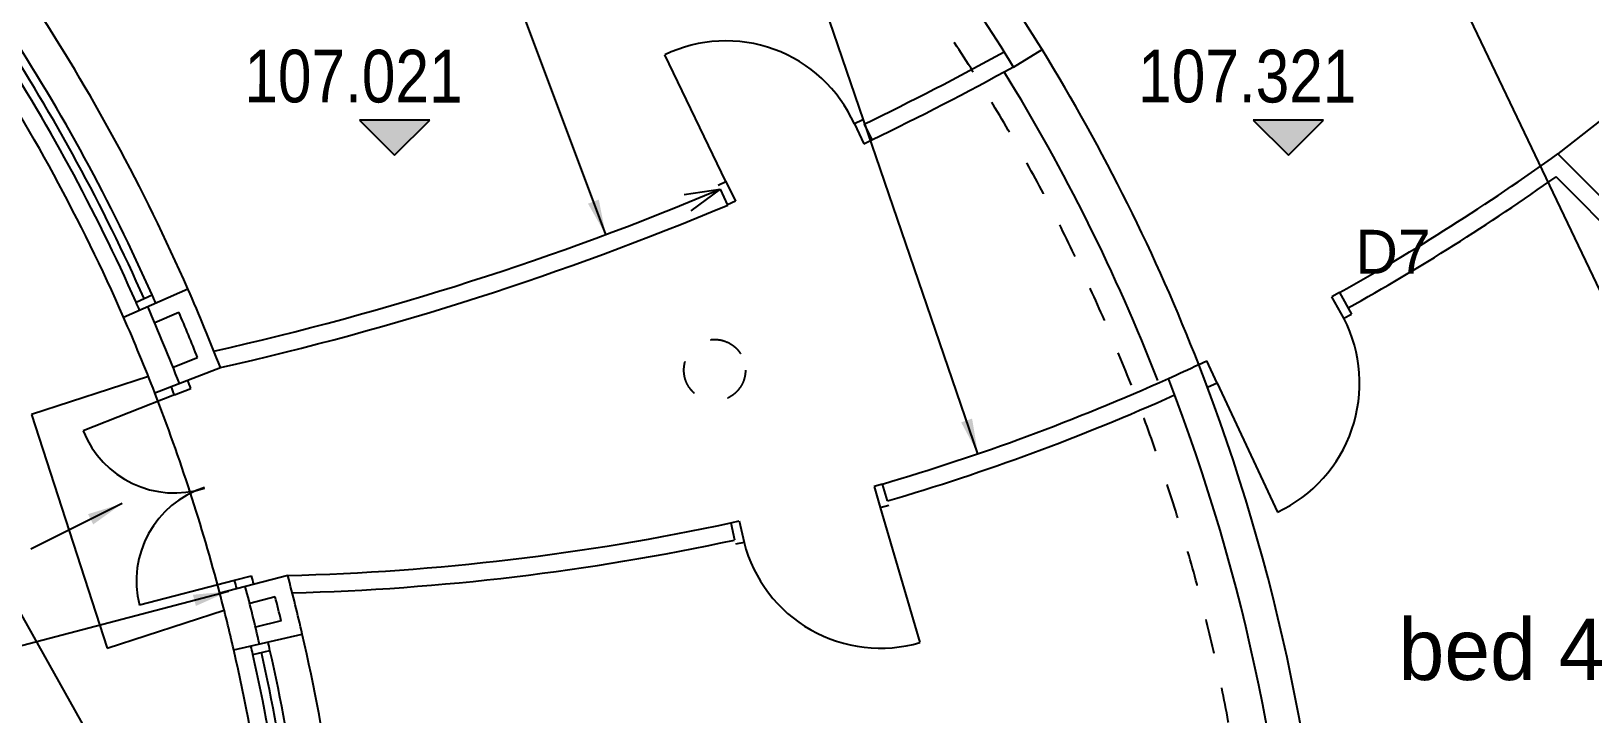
# Model space of a CAD drawing. Header units: millimetres. Extents: x -41320 to 62477, y -39180 to 41963.
# Drawn here: x 3268 to 12139, y -6390 to -2504 of the extents above; entities that cross this region are included whole.
import ezdxf

# ---------------------------------------------------------------- set-up
doc = ezdxf.new("R2010")
doc.units = ezdxf.units.MM
doc.linetypes.add('HIDDEN', pattern=[16, 2, -2, 2, -2, 2, -2, 2, -2])
doc.layers.add('NEW_LGF_1', color=7, linetype='Continuous', true_color=0xffffff)
doc.layers.add('SANITARY', color=7, linetype='Continuous', true_color=0xffffff)
doc.styles.add('ARIALN', font='ARIALN.TTF', dxfattribs={"height": 0.2})
doc.dimstyles.new('ISO-25', dxfattribs={"dimtxt": 2.5, "dimasz": 2.5, "dimexe": 1.25, "dimexo": 0.625, "dimtad": 1, "dimtxsty": 'Standard', "dimcen": 2.5, "dimadec": 0, "dimazin": 0, "dimtfac": 1, "dimtmove": 0, "dimatfit": 3, "dimfxl": 1, "dimarcsym": 0})

# ---------------------------------------------------------------- blocks, each defined once
blk = doc.blocks.new('40122CC2')
at = {"layer": 'NEW_LGF_1', "linetype": 'Continuous', "ltscale": 100}
blk.add_hatch(color=15, dxfattribs=at).paths.add_polyline_path([(779.5, 200), (1179.5, 200), (979.5, 0)])
at = {"layer": 'NEW_LGF_1', "color": 2, "linetype": 'Continuous', "ltscale": 100}
for p, q in [((779.5, 200), (979.5, 0)), ((1179.5, 200), (779.5, 200)), ((979.5, 0), (1179.5, 200))]:
    blk.add_line(p, q, dxfattribs=at)
at = {"layer": 'NEW_LGF_1', "color": 15, "linetype": 'Continuous', "ltscale": 100, "style": 'ARIALN'}
blk.add_text('107.021', height=300, rotation=359.94937, dxfattribs=at).set_placement((123.9, 300.8))
at = {"layer": 'NEW_LGF_1'}
blk.add_attdef('Sfb', (0, 0), '', height=1, dxfattribs=at)
blk = doc.blocks.new('A3BA74CD')
at = {"layer": 'NEW_LGF_1', "linetype": 'Continuous', "ltscale": 100}
blk.add_hatch(color=15, dxfattribs=at).paths.add_polyline_path([(779.5, 200), (1179.5, 200), (979.5, 0)])
at = {"layer": 'NEW_LGF_1', "color": 2, "linetype": 'Continuous', "ltscale": 100}
for p, q in [((779.5, 200), (979.5, 0)), ((1179.5, 200), (779.5, 200)), ((979.5, 0), (1179.5, 200))]:
    blk.add_line(p, q, dxfattribs=at)
at = {"layer": 'NEW_LGF_1', "color": 15, "linetype": 'Continuous', "ltscale": 100, "style": 'ARIALN'}
blk.add_text('107.321', height=300, rotation=359.94937, dxfattribs=at).set_placement((123.9, 300.8))
at = {"layer": 'NEW_LGF_1'}
blk.add_attdef('Sfb', (0, 0), '', height=1, dxfattribs=at)
blk = doc.blocks.new('A46EFAE7')
at = {"layer": 'NEW_LGF_1', "color": 2, "linetype": 'Continuous', "ltscale": 100}
for p, q in [((108.6, 1758.4), (206, 1780.9)), ((352, 55.7), (451.8, 61.9))]:
    blk.add_line(p, q, dxfattribs=at)
for radius, start, end in [(11096, 3.30242, 12.97151), (11096, 3.30242, 12.97151), (10696, 3.30242, 12.97151), (10696, 3.30242, 12.97151), (10796, 12.70615, 12.97151), (10796, 12.70615, 12.97151), (10896, 12.70859, 12.97151), (10896, 12.70859, 12.97151), (10846, 3.56778, 12.70738), (10846, 3.56778, 12.70738), (10796, 3.30242, 3.56778), (10796, 3.30242, 3.56778), (10896, 3.30242, 3.56778), (10896, 3.30242, 3.56778)]:
    blk.add_arc((-10423.1, -616.2), radius, start, end, dxfattribs=at)
at = {"layer": 'NEW_LGF_1', "color": 1, "linetype": 'Continuous', "ltscale": 100}
for radius, end in [(10896, 12.70859), (10896, 12.70859), (10796, 12.70615), (10796, 12.70615)]:
    blk.add_arc((-10423.1, -616.2), radius, 3.56778, end, dxfattribs=at)
at = {"layer": 'NEW_LGF_1'}
blk.add_attdef('Sfb', (0, 0), '', height=1, dxfattribs=at)
blk = doc.blocks.new('F5427BA7')
at = {"layer": 'NEW_LGF_1', "color": 1, "linetype": 'Continuous', "ltscale": 100}
blk.add_line((31044.4, 16010.4), (34004.5, 10728.3), dxfattribs=at)
at = {"layer": 'NEW_LGF_1', "color": 15, "linetype": 'Continuous', "ltscale": 100}
blk.add_text('bed 4', height=350, dxfattribs=at).set_placement((40498, 12757.8))
at = {"layer": 'NEW_LGF_1'}
blk.add_attdef('Sfb', (0, 0), '', height=1, dxfattribs=at)
blk = doc.blocks.new('035C341D')
at = {"layer": 'NEW_LGF_1', "color": 4, "linetype": 'Continuous', "ltscale": 100}
for p, q in [((519.6, 1198.5), (0, 993.6)), ((860.7, 142.2), (320.6, 0))]:
    blk.add_line(p, q, dxfattribs=at)
at = {"layer": 'NEW_LGF_1', "color": 2, "linetype": 'Continuous', "ltscale": 100}
for p, q in [((519.6, 1198.5), (612.7, 1235.1)), ((862, 142.5), (958.9, 167.4))]:
    blk.add_line(p, q, dxfattribs=at)
for centre, radius, start, end in [((-8585.5, -2337.8), 9767.7, 21.22511, 21.5184), ((-8585.5, -2337.8), 9767.7, 21.22511, 21.5184), ((-8585.5, -2337.8), 9867.7, 21.22808, 21.51491), ((-8585.5, -2337.8), 9867.7, 21.22808, 21.51491), ((-9565.8, -2654.4), 10696, 14.74889, 21.1732), ((-9565.8, -2654.4), 10696, 14.74889, 21.1732), ((519.6, 1198.5), 558.6, 201.5184, 287.87362), ((519.6, 1198.5), 558.6, 201.5184, 287.87362), ((861.6, 138.7), 558.5, 107.87362, 194.37548), ((861.6, 138.7), 558.5, 107.87362, 194.37548), ((-8587.2, -2330.9), 9767.7, 14.37548, 14.66878), ((-8587.2, -2330.9), 9767.7, 14.37548, 14.66878), ((-8587.2, -2330.9), 9867.7, 14.37927, 14.66581), ((-8587.2, -2330.9), 9867.7, 14.37927, 14.66581)]:
    blk.add_arc(centre, radius, start, end, dxfattribs=at)
at = {"layer": 'NEW_LGF_1'}
blk.add_attdef('Sfb', (0, 0), '', height=1, dxfattribs=at)
blk = doc.blocks.new('C7063B81')
at = {"layer": 'NEW_LGF_1', "color": 2, "linetype": 'Continuous', "ltscale": 100}
for p, q in [((110.9, 1598.7), (194.7, 1653.3)), ((932.8, 85.9), (1024.2, 126.5))]:
    blk.add_line(p, q, dxfattribs=at)
for radius, start, end in [(11096, 23.67616, 33.35388), (11096, 23.67616, 33.35388), (10896, 33.08852, 33.35388), (10896, 33.08852, 33.35388), (10796, 33.08852, 33.35388), (10796, 33.08852, 33.35388), (10846, 23.94151, 33.08852), (10846, 23.94151, 33.08852), (10696, 23.67616, 33.35388), (10696, 23.67616, 33.35388), (10896, 23.67616, 23.94151), (10896, 23.67616, 23.94151), (10796, 23.67616, 23.94151), (10796, 23.67616, 23.94151)]:
    blk.add_arc((-8934.3, -4295.2), radius, start, end, dxfattribs=at)
at = {"layer": 'NEW_LGF_1', "color": 1, "linetype": 'Continuous', "ltscale": 100}
for radius in [10796, 10796, 10896, 10896]:
    blk.add_arc((-8934.3, -4295.2), radius, 23.94151, 33.08852, dxfattribs=at)
at = {"layer": 'NEW_LGF_1'}
blk.add_attdef('Sfb', (0, 0), '', height=1, dxfattribs=at)
blk = doc.blocks.new('F1B77DF8')
at = {"layer": 'NEW_LGF_1', "color": 2, "linetype": 'Continuous', "ltscale": 100}
for radius in [11096, 11096, 10846, 10846]:
    blk.add_arc((-9235.4, -3934.3), radius, 21.2685, 31.62405, dxfattribs=at)
at = {"layer": 'NEW_LGF_1'}
blk.add_attdef('Sfb', (0, 0), '', height=1, dxfattribs=at)
blk = doc.blocks.new('E67D0594')
at = {"layer": 'NEW_LGF_1', "color": 2, "linetype": 'HIDDEN', "ltscale": 100}
blk.add_circle((175, 175), 175, dxfattribs=at)
blk.add_arc((175, 175), 175, 0, 0, dxfattribs=at)
at = {"layer": 'NEW_LGF_1'}
blk.add_attdef('Sfb', (0, 0), '', height=1, dxfattribs=at)
blk = doc.blocks.new('72DA3720')
at = {"layer": 'NEW_LGF_1', "color": 2, "linetype": 'Continuous', "ltscale": 100}
for p, q in [((864, 934.6), (816, 920.6)), ((816, 920.6), (851.2, 800.6)), ((851.2, 800.6), (899.2, 814.7)), ((0, 713.8), (48.8, 724.5)), ((48.8, 724.5), (75.5, 602.3)), ((75.5, 602.3), (26.7, 591.7))]:
    blk.add_line(p, q, dxfattribs=at)
at = {"layer": 'NEW_LGF_1', "color": 4, "linetype": 'Continuous', "ltscale": 100}
blk.add_line((851.2, 800.6), (1076.6, 32.4), dxfattribs=at)
at = {"layer": 'NEW_LGF_1', "color": 2, "linetype": 'Continuous', "ltscale": 100}
blk.add_arc((851.2, 800.6), 800.6, 194.33925, 286.35363, dxfattribs=at)
blk.add_arc((851.2, 800.6), 800.6, 194.33925, 286.35363, dxfattribs=at)
at = {"layer": 'NEW_LGF_1'}
blk.add_attdef('Sfb', (0, 0), '', height=1, dxfattribs=at)
blk = doc.blocks.new('5204F6A2')
at = {"layer": 'NEW_LGF_1', "color": 4, "linetype": 'Continuous', "ltscale": 100}
for p, q in [((8125.5, 6168.8), (8287.3, 6268.5)), ((7274.9, 5844.3), (7318.4, 5754.3)), ((3059.7, 4745.5), (3426, 4906.1)), ((9981.1, 4885.3), (10049.2, 4763)), ((3237.9, 4313.6), (3610.9, 4458.1)), ((7407.7, 3699.2), (7379.6, 3795.2)), ((3994.4, 3275.2), (3607.6, 3173.4)), ((3687.1, 2851.2), (4076.9, 2941))]:
    blk.add_line(p, q, dxfattribs=at)
at = {"layer": 'NEW_LGF_1', "color": 3, "linetype": 'Continuous', "ltscale": 100}
for p, q in [((12235, 4659.2), (11223.6, 5675.3)), ((11935, 4818.8), (11212.7, 5544.5)), ((6454.4, 5473.6), (6498, 5383.4)), ((6515.6, 3574.3), (6536.9, 3476.6))]:
    blk.add_line(p, q, dxfattribs=at)
at = {"layer": 'NEW_LGF_1', "color": 2, "linetype": 'Continuous', "ltscale": 100}
for p, q in [((3236.8, 4714), (3374.7, 4772.9)), ((3341.3, 4460.9), (3481.1, 4515.1)), ((3922.7, 3152.9), (3777.6, 3114.7)), ((3956.5, 3015.9), (3810.7, 2980.9))]:
    blk.add_line(p, q, dxfattribs=at)
at = {"layer": 'NEW_LGF_1', "color": 4, "linetype": 'Continuous', "ltscale": 100}
for centre, radius, start, end in [((-1161, 450.3), 11096, 31.62405, 35.4241), ((-1161, 450.3), 11096, 31.62405, 35.4241), ((-1161, 450.3), 10906, 31.62405, 35.4241), ((-1161, 450.3), 10906, 31.62405, 35.4241), ((-6736, 450.3), 11096, 21.1732, 23.67616), ((-6736, 450.3), 11096, 21.1732, 23.67616), ((-6736, 450.3), 10696, 21.1732, 23.67616), ((-6736, 450.3), 10696, 21.1732, 23.67616), ((3807.7, 15967.6), 12685.6, 294.19185, 295.05151), ((3807.7, 15967.6), 12685.6, 294.19185, 295.05151), ((-1161, 450.3), 11096, 2.06414, 21.2685), ((-1161, 450.3), 11096, 2.06414, 21.2685), ((-1161, 450.3), 10906, 2.06414, 21.21002), ((-1161, 450.3), 10906, 2.06414, 21.21002), ((-6736, 450.3), 11096, 12.97151, 14.74889), ((-6736, 450.3), 11096, 12.97151, 14.74889), ((-6736, 450.3), 10696, 12.97151, 14.74889), ((-6736, 450.3), 10696, 12.97151, 14.74889)]:
    blk.add_arc(centre, radius, start, end, dxfattribs=at)
at = {"layer": 'NEW_LGF_1', "color": 1, "linetype": 'HIDDEN', "ltscale": 100}
blk.add_arc((-1161, 450.3), 10696, 2.14137, 35.4241, dxfattribs=at)
blk.add_arc((-1161, 450.3), 10696, 2.14137, 35.4241, dxfattribs=at)
at = {"layer": 'NEW_LGF_1', "color": 3, "linetype": 'Continuous', "ltscale": 100}
for centre, radius, start, end in [((-176.9, 21242.8), 17106.8, 295.82372, 298.82688), ((-176.9, 21242.8), 17106.8, 295.82372, 298.82688), ((-176.9, 21242.8), 17206.8, 295.82372, 298.84475), ((-176.9, 21242.8), 17206.8, 295.82372, 298.84475), ((3807.7, 15967.6), 12685.6, 299.11985, 305.7737), ((3807.7, 15967.6), 12685.6, 299.11985, 305.7737), ((3807.7, 15967.6), 12785.6, 299.11985, 305.3914), ((3807.7, 15967.6), 12785.6, 299.11985, 305.3914), ((-176.9, 21242.8), 17106.8, 282.66576, 292.80797), ((-176.9, 21242.8), 17106.8, 282.66576, 292.80797), ((-176.9, 21242.8), 17206.8, 282.71712, 292.82551), ((-176.9, 21242.8), 17206.8, 282.71712, 292.82551), ((3807.7, 15967.6), 12685.6, 286.35363, 294.19185), ((3807.7, 15967.6), 12685.6, 286.35363, 294.19185), ((3807.7, 15967.6), 12785.6, 286.35363, 294.16644), ((3807.7, 15967.6), 12785.6, 286.35363, 294.16644), ((3671.2, 16775.3), 13504, 271.37162, 282.15968), ((3671.2, 16775.3), 13504, 271.37162, 282.15968), ((3671.2, 16775.3), 13604, 271.4697, 282.15968), ((3671.2, 16775.3), 13604, 271.4697, 282.15968)]:
    blk.add_arc(centre, radius, start, end, dxfattribs=at)
at = {"layer": 'NEW_LGF_1', "color": 2, "linetype": 'Continuous', "ltscale": 100}
for radius, start, end in [(10846, 21.1732, 23.67616), (10846, 21.1732, 23.67616), (10996, 21.69427, 23.14788), (10996, 21.69427, 23.14788), (10846, 12.97151, 14.74889), (10846, 12.97151, 14.74889), (10996, 13.49258, 14.22782), (10996, 13.49258, 14.22782)]:
    blk.add_arc((-6736, 450.3), radius, start, end, dxfattribs=at)
at = {"layer": 'NEW_LGF_1', "color": 9, "linetype": 'Continuous', "ltscale": 100}
blk.add_text('D7', height=250, dxfattribs=at).set_placement((10070.8, 4992.4))
at = {"layer": 'NEW_LGF_1'}
blk.add_attdef('Sfb', (0, 0), '', height=1, dxfattribs=at)
blk = doc.blocks.new('E6600914')
at = {"layer": 'NEW_LGF_1', "color": 4, "linetype": 'Continuous', "ltscale": 100}
blk.add_line((348.6, 134.1), (0, 854.6), dxfattribs=at)
at = {"layer": 'NEW_LGF_1', "color": 2, "linetype": 'Continuous', "ltscale": 100}
for p, q in [((1124.1, 483), (1079.1, 461.3)), ((1079.1, 461.3), (1133.5, 348.8)), ((1133.5, 348.8), (1178.5, 370.5)), ((303.6, 112.4), (348.6, 134.1)), ((348.6, 134.1), (403, 21.8)), ((403, 21.8), (358, 0))]:
    blk.add_line(p, q, dxfattribs=at)
blk.add_arc((348.6, 134.1), 800.4, 24.13022, 115.82372, dxfattribs=at)
blk.add_arc((348.6, 134.1), 800.4, 24.13022, 115.82372, dxfattribs=at)
at = {"layer": 'NEW_LGF_1'}
blk.add_attdef('Sfb', (0, 0), '', height=1, dxfattribs=at)
blk = doc.blocks.new('38066D84')
at = {"layer": 'NEW_LGF_1', "color": 2, "linetype": 'Continuous', "ltscale": 100}
for p, q in [((665.9, 1546.4), (0, 1330.5)), ((0, 1330.5), (431.3, 0)), ((431.3, 0), (1097.2, 215.9))]:
    blk.add_line(p, q, dxfattribs=at)
blk = doc.blocks.new('D1EF1A14')
at = {"layer": 'NEW_LGF_1', "color": 2, "linetype": 'Continuous', "ltscale": 100}
for p, q in [((801.8, 1250), (758.1, 1225.8)), ((826.2, 1103.5), (758.1, 1225.8)), ((826.2, 1103.5), (869.9, 1127.8)), ((0, 840), (45.3, 861.2)), ((104.6, 734.3), (45.3, 861.2)), ((104.6, 734.3), (50.1, 708.8))]:
    blk.add_line(p, q, dxfattribs=at)
at = {"layer": 'NEW_LGF_1', "color": 4, "linetype": 'Continuous', "ltscale": 100}
blk.add_line((104.6, 734.3), (447.8, 0), dxfattribs=at)
at = {"layer": 'NEW_LGF_1', "color": 2, "linetype": 'Continuous', "ltscale": 100}
blk.add_arc((104.6, 734.3), 810.6, 295.05151, 27.09256, dxfattribs=at)
blk.add_arc((104.6, 734.3), 810.6, 295.05151, 27.09256, dxfattribs=at)
at = {"layer": 'NEW_LGF_1'}
blk.add_attdef('Sfb', (0, 0), '', height=1, dxfattribs=at)
blk = doc.blocks.new('52078393')
at = {"layer": 'NEW_LGF_1', "color": 2, "linetype": 'Continuous', "ltscale": 100}
for p, q in [((792.1, 882.7), (0, 260.9)), ((259.7, 0), (968.4, 705.5))]:
    blk.add_line(p, q, dxfattribs=at)
at = {"layer": 'NEW_LGF_1'}
blk.add_attdef('Sfb', (0, 0), '', height=1, dxfattribs=at)
blk = doc.blocks.new('5AE72E21')
at = {"layer": 'SANITARY', "color": 2, "linetype": 'Continuous', "ltscale": 100}
for p, q in [((0, 92.4), (203.9, 122.7)), ((203.9, 122.7), (38.2, 0))]:
    blk.add_line(p, q, dxfattribs=at)
blk = doc.blocks.new('49092CF5')
at = {"layer": 'NEW_LGF_1', "color": 9, "linetype": 'Continuous', "ltscale": 100}
blk.add_leader([(4289.7, 7294.7), (180, 19294.4)], dimstyle='ISO-25', override={"dimasz": 200}, dxfattribs=at)
blk = doc.blocks.new('EB99B36E')
at = {"layer": 'NEW_LGF_1', "color": 9, "linetype": 'Continuous', "ltscale": 100}
blk.add_leader([(6160.6, -180), (180, 15847.4)], dimstyle='ISO-25', override={"dimasz": 200}, dxfattribs=at)
blk = doc.blocks.new('B5121D4A')
at = {"layer": 'NEW_LGF_1', "color": 9, "linetype": 'Continuous', "ltscale": 100}
for points in [[(18388.5, 10479.2), (23296.6, 180)], [(11775.9, 6266.1), (1383.4, 3532.5)]]:
    blk.add_leader(points, dimstyle='ISO-25', override={"dimasz": 200}, dxfattribs=at)
blk = doc.blocks.new('007ABA70')
at = {"layer": 'NEW_LGF_1', "color": 3, "linetype": 'Continuous', "ltscale": 100}
blk.add_leader([(699.7, 438.4), (180, 180)], dimstyle='ISO-25', override={"dimasz": 200}, dxfattribs=at)

msp = doc.modelspace()

# ---------------------------------------------------------------- block references
at = {"layer": 'NEW_LGF_1'}
for name, p in [('F5427BA7', (-29447.8, -18955.4)), ('EB99B36E', (376.7, -3481.6)), ('49092CF5', (4366.6, -12203.9)), ('B5121D4A', (-7385.8, -11959.4)), ('5204F6A2', (733.6, -8877.1)), ('C7063B81', (2931.9, -4131.6)), ('E6600914', (6873.5, -3493.3)), ('40122CC2', (4356.7, -3209.7)), ('F1B77DF8', (8808, -4492.5)), ('A3BA74CD', (9443.9, -3209.7)), ('52078393', (11957.2, -3462.7)), ('D1EF1A14', (9912.9, -5241.8)), ('E67D0594', (6982.7, -4608.8)), ('38066D84', (3269.1, -6016.6)), ('035C341D', (3563.4, -5772.4)), ('72DA3720', (7249.2, -6016.6)), ('007ABA70', (3085.2, -5631.9)), ('A46EFAE7', (4420.7, -7810.6))]:
    msp.add_blockref(name, p, dxfattribs=at)
at = {"layer": 'SANITARY'}
msp.add_blockref('5AE72E21', (6984.1, -3526.2), dxfattribs=at)

doc.saveas('drawing.dxf')
